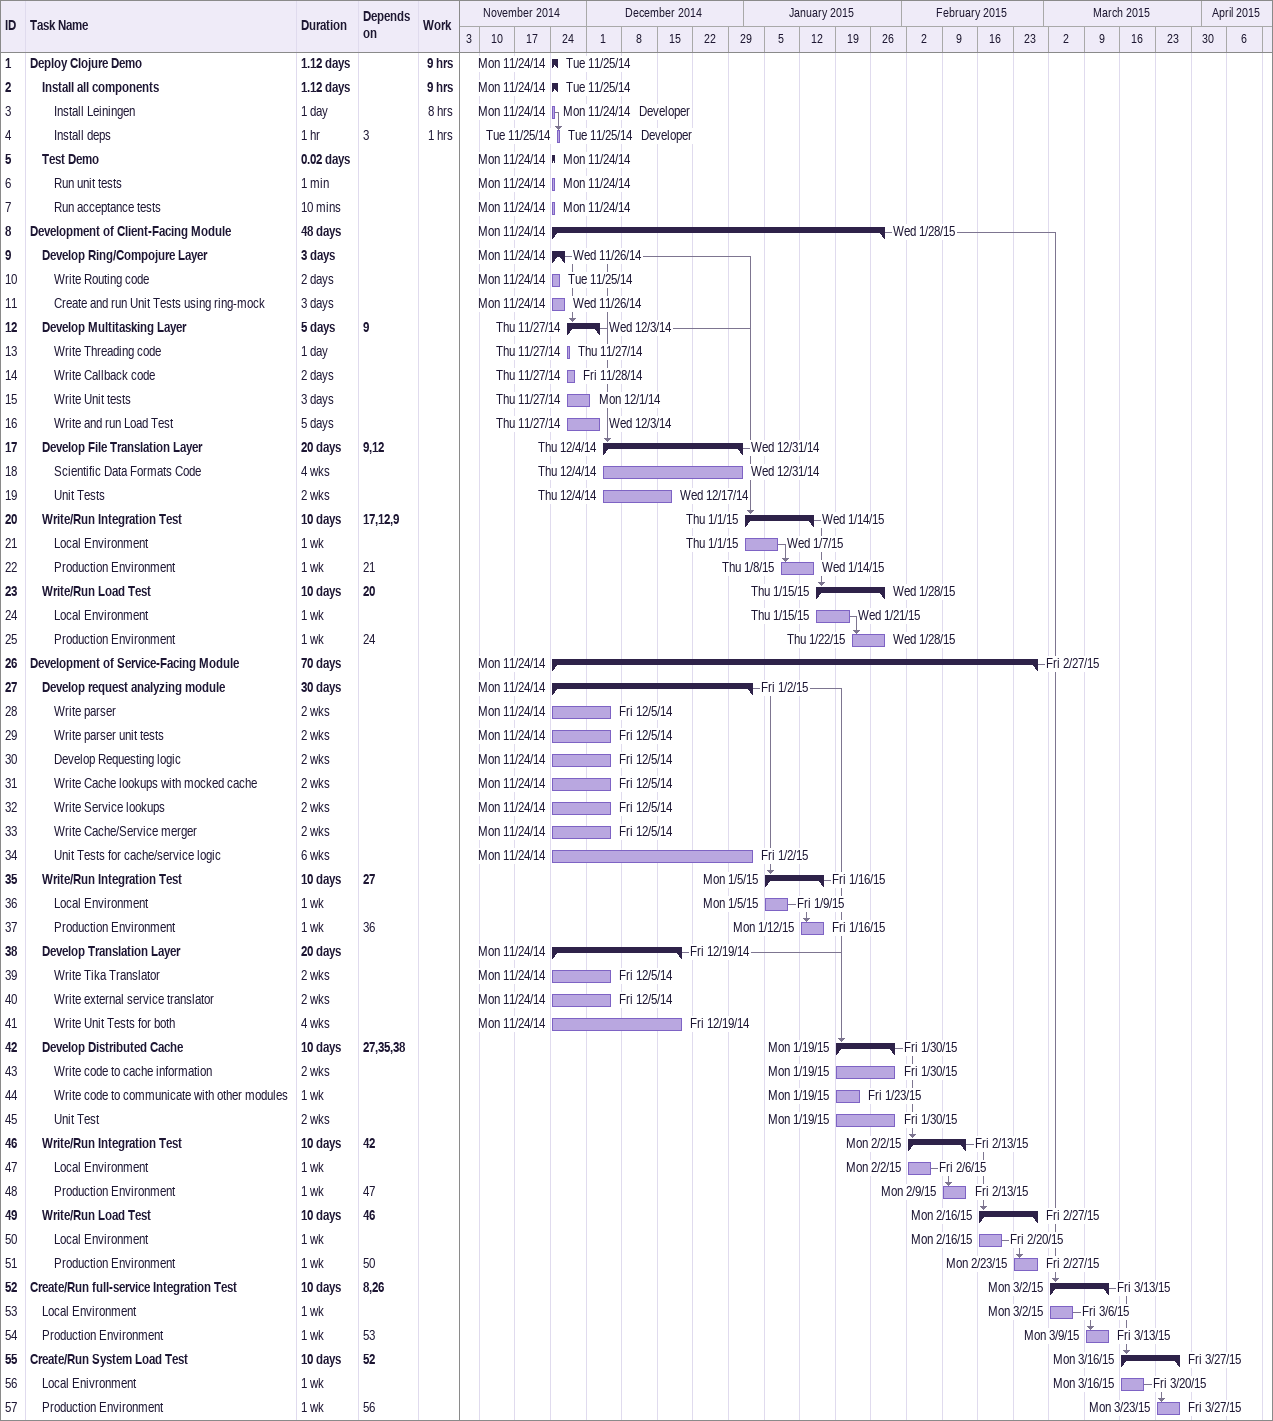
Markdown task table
| ID | Level | Task | Duration | Start | Finish | Predecessors | Resources | Work (h) |
|---|---|---|---|---|---|---|---|---|
| 1 | 1 | **Deploy Clojure Demo** | 1.12d | 2014-11-24 | 2014-11-25 |  |  | 9 |
| 2 | 2 | **Install all components** | 1.12d | 2014-11-24 | 2014-11-25 |  |  | 9 |
| 3 | 3 | Install Leiningen | 1d | 2014-11-24 | 2014-11-24 |  | Developer | 8 |
| 4 | 3 | Install deps | 1h | 2014-11-25 | 2014-11-25 | 3 | Developer | 1 |
| 5 | 2 | **Test Demo** | 0.02d | 2014-11-24 | 2014-11-24 |  |  |  |
| 6 | 3 | Run unit tests | 1min | 2014-11-24 | 2014-11-24 |  |  |  |
| 7 | 3 | Run acceptance tests | 10min | 2014-11-24 | 2014-11-24 |  |  |  |
| 8 | 1 | **Development of Client-Facing Module** | 48d | 2014-11-24 | 2015-01-28 |  |  |  |
| 9 | 2 | **Develop Ring/Compojure Layer** | 3d | 2014-11-24 | 2014-11-26 |  |  |  |
| 10 | 3 | Write Routing code | 2d | 2014-11-24 | 2014-11-25 |  |  |  |
| 11 | 3 | Create and run Unit Tests using ring-mock | 3d | 2014-11-24 | 2014-11-26 |  |  |  |
| 12 | 2 | **Develop Multitasking Layer** | 5d | 2014-11-27 | 2014-12-03 | 9 |  |  |
| 13 | 3 | Write Threading code | 1d | 2014-11-27 | 2014-11-27 |  |  |  |
| 14 | 3 | Write Callback code | 2d | 2014-11-27 | 2014-11-28 |  |  |  |
| 15 | 3 | Write Unit tests | 3d | 2014-11-27 | 2014-12-01 |  |  |  |
| 16 | 3 | Write and run Load Test | 5d | 2014-11-27 | 2014-12-03 |  |  |  |
| 17 | 2 | **Develop File Translation Layer** | 20d | 2014-12-04 | 2014-12-31 | 9, 12 |  |  |
| 18 | 3 | Scientific Data Formats Code | 4w | 2014-12-04 | 2014-12-31 |  |  |  |
| 19 | 3 | Unit Tests | 2w | 2014-12-04 | 2014-12-17 |  |  |  |
| 20 | 2 | **Write/Run Integration Test** | 10d | 2015-01-01 | 2015-01-14 | 17, 12, 9 |  |  |
| 21 | 3 | Local Environment | 1w | 2015-01-01 | 2015-01-07 |  |  |  |
| 22 | 3 | Production Environment | 1w | 2015-01-08 | 2015-01-14 | 21 |  |  |
| 23 | 2 | **Write/Run Load Test** | 10d | 2015-01-15 | 2015-01-28 | 20 |  |  |
| 24 | 3 | Local Environment | 1w | 2015-01-15 | 2015-01-21 |  |  |  |
| 25 | 3 | Production Environment | 1w | 2015-01-22 | 2015-01-28 | 24 |  |  |
| 26 | 1 | **Development of Service-Facing Module** | 70d | 2014-11-24 | 2015-02-27 |  |  |  |
| 27 | 2 | **Develop request analyzing module** | 30d | 2014-11-24 | 2015-01-02 |  |  |  |
| 28 | 3 | Write parser | 2w | 2014-11-24 | 2014-12-05 |  |  |  |
| 29 | 3 | Write parser unit tests | 2w | 2014-11-24 | 2014-12-05 |  |  |  |
| 30 | 3 | Develop Requesting logic | 2w | 2014-11-24 | 2014-12-05 |  |  |  |
| 31 | 3 | Write Cache lookups with mocked cache | 2w | 2014-11-24 | 2014-12-05 |  |  |  |
| 32 | 3 | Write Service lookups | 2w | 2014-11-24 | 2014-12-05 |  |  |  |
| 33 | 3 | Write Cache/Service merger | 2w | 2014-11-24 | 2014-12-05 |  |  |  |
| 34 | 3 | Unit Tests for cache/service logic | 6w | 2014-11-24 | 2015-01-02 |  |  |  |
| 35 | 2 | **Write/Run Integration Test** | 10d | 2015-01-05 | 2015-01-16 | 27 |  |  |
| 36 | 3 | Local Environment | 1w | 2015-01-05 | 2015-01-09 |  |  |  |
| 37 | 3 | Production Environment | 1w | 2015-01-12 | 2015-01-16 | 36 |  |  |
| 38 | 2 | **Develop Translation Layer** | 20d | 2014-11-24 | 2014-12-19 |  |  |  |
| 39 | 3 | Write Tika Translator | 2w | 2014-11-24 | 2014-12-05 |  |  |  |
| 40 | 3 | Write external service translator | 2w | 2014-11-24 | 2014-12-05 |  |  |  |
| 41 | 3 | Write Unit Tests for both | 4w | 2014-11-24 | 2014-12-19 |  |  |  |
| 42 | 2 | **Develop Distributed Cache** | 10d | 2015-01-19 | 2015-01-30 | 27, 35, 38 |  |  |
| 43 | 3 | Write code to cache information | 2w | 2015-01-19 | 2015-01-30 |  |  |  |
| 44 | 3 | Write code to communicate with other modules | 1w | 2015-01-19 | 2015-01-23 |  |  |  |
| 45 | 3 | Unit Test | 2w | 2015-01-19 | 2015-01-30 |  |  |  |
| 46 | 2 | **Write/Run Integration Test** | 10d | 2015-02-02 | 2015-02-13 | 42 |  |  |
| 47 | 3 | Local Environment | 1w | 2015-02-02 | 2015-02-06 |  |  |  |
| 48 | 3 | Production Environment | 1w | 2015-02-09 | 2015-02-13 | 47 |  |  |
| 49 | 2 | **Write/Run Load Test** | 10d | 2015-02-16 | 2015-02-27 | 46 |  |  |
| 50 | 3 | Local Environment | 1w | 2015-02-16 | 2015-02-20 |  |  |  |
| 51 | 3 | Production Environment | 1w | 2015-02-23 | 2015-02-27 | 50 |  |  |
| 52 | 1 | **Create/Run full-service Integration Test** | 10d | 2015-03-02 | 2015-03-13 | 8, 26 |  |  |
| 53 | 2 | Local Environment | 1w | 2015-03-02 | 2015-03-06 |  |  |  |
| 54 | 2 | Production Environment | 1w | 2015-03-09 | 2015-03-13 | 53 |  |  |
| 55 | 1 | **Create/Run System Load Test** | 10d | 2015-03-16 | 2015-03-27 | 52 |  |  |
| 56 | 2 | Local Enivronment | 1w | 2015-03-16 | 2015-03-20 |  |  |  |
| 57 | 2 | Production Environment | 1w | 2015-03-23 | 2015-03-27 | 56 |  |  |
